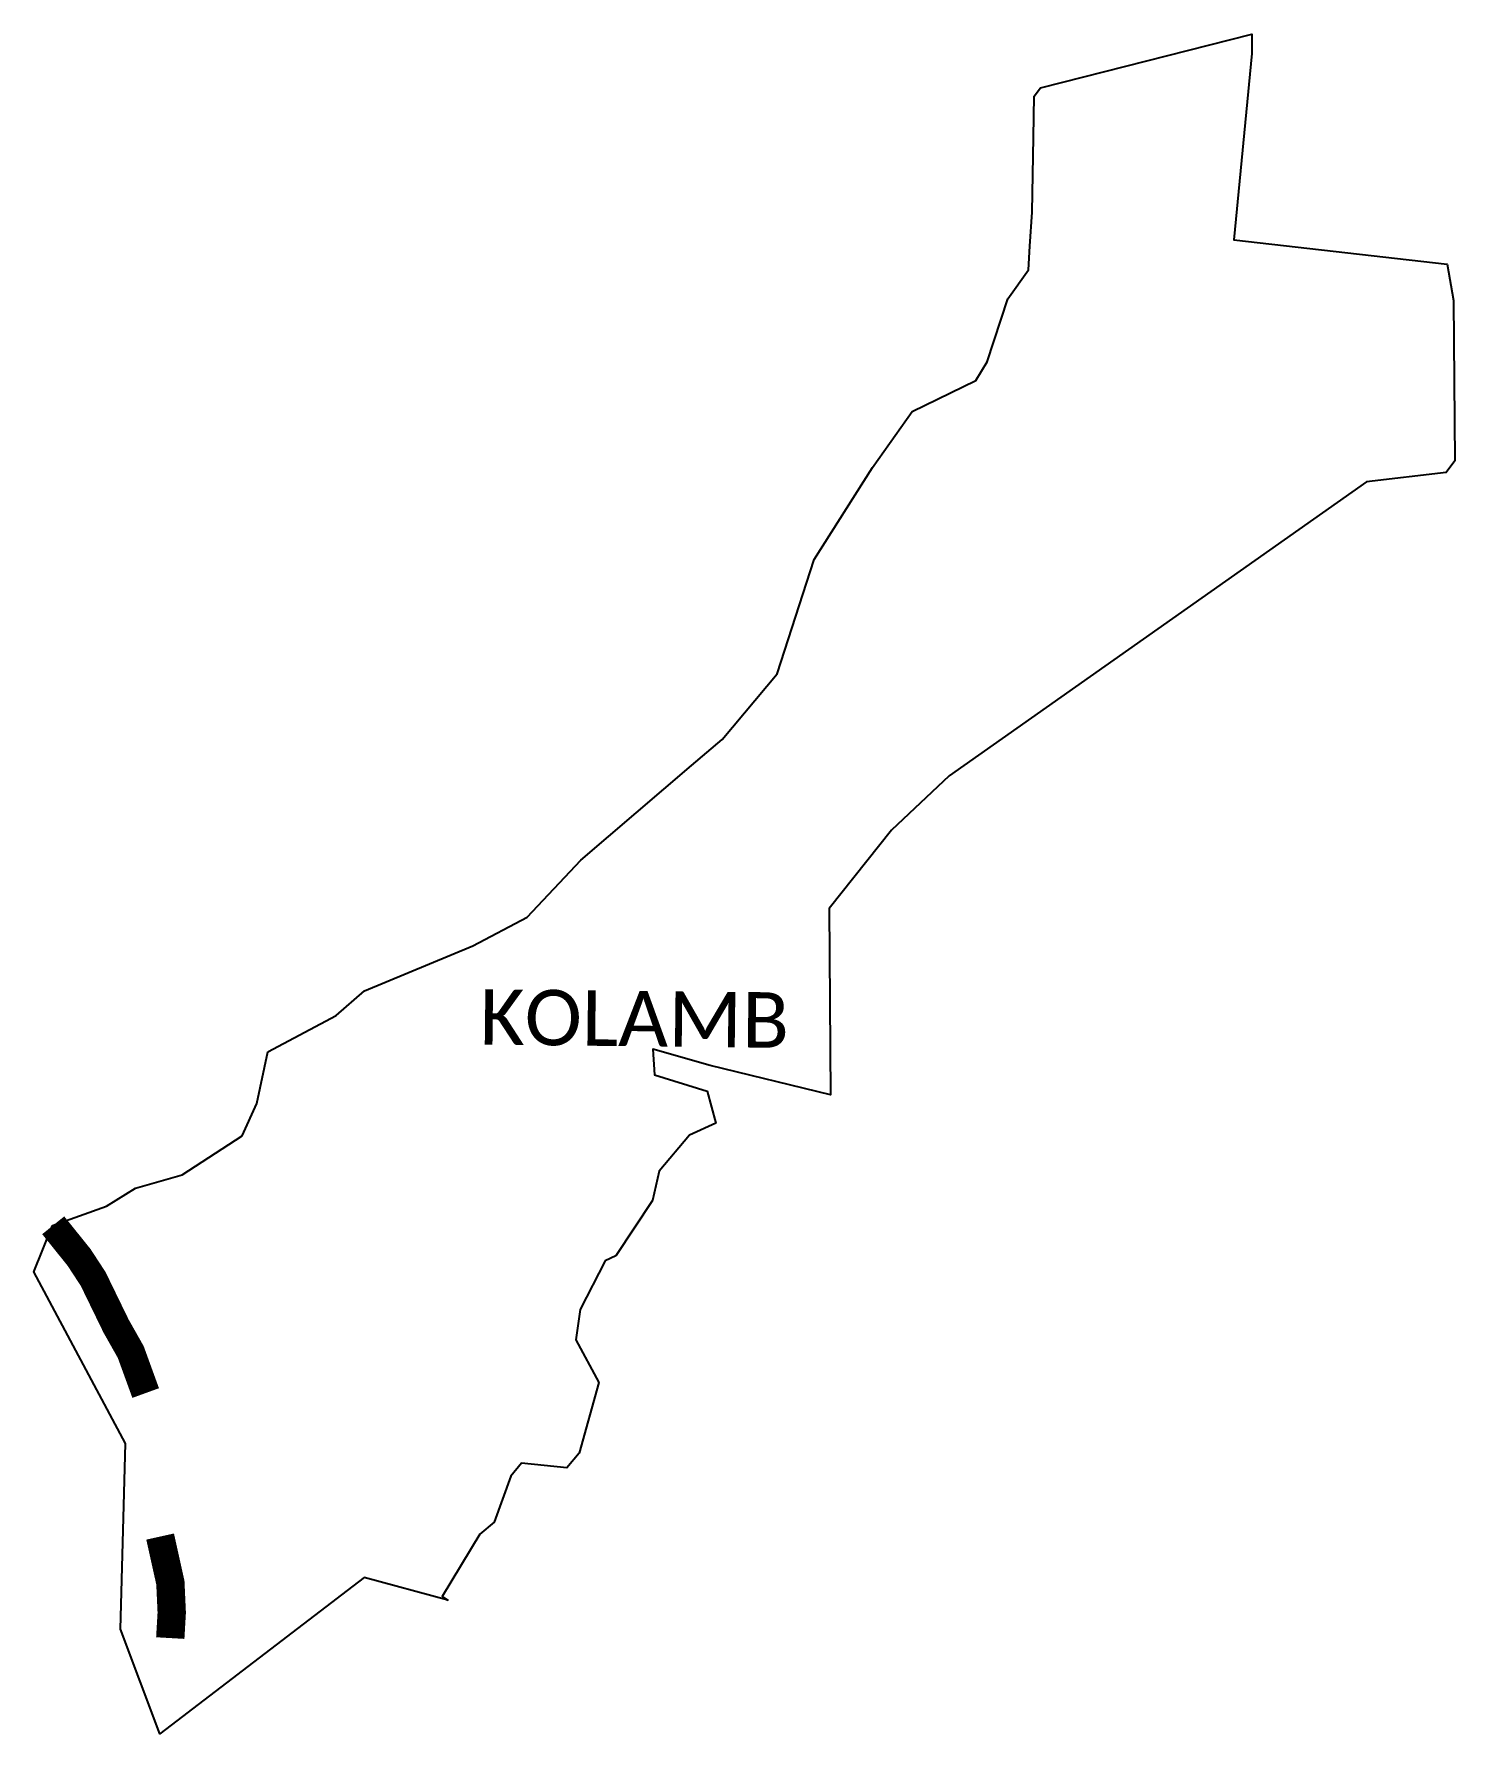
# Model space of a CAD drawing. Header units: metres. Extents: x 335632 to 338140, y 1777430 to 1780429.
import ezdxf

# ---------------------------------------------------------------- set-up
doc = ezdxf.new("R2010")
doc.units = ezdxf.units.M
doc.layers.add('NATURALLY PROTECTED', color=3, linetype='Continuous')
doc.layers.add('VILLAGE NAME', color=250, linetype='Continuous')

msp = doc.modelspace()

# ---------------------------------------------------------------- linework, layer by layer
at = {"color": 3}
msp.add_lwpolyline([(335664.6, 1778327), (335759.9, 1778361.3), (335811.6, 1778393.1), (335893.6, 1778416.6), (335999.6, 1778485.6), (336025.5, 1778542.3), (336045.2, 1778633.6), (336165.4, 1778697.8), (336215.6, 1778741.2), (336406.9, 1778820.5), (336502.5, 1778871.1), (336597.4, 1778971.5), (336792.9, 1779138.5), (336846.9, 1779184.6), (336944.2, 1779300.6), (337009.5, 1779502.1), (337112.1, 1779664.3), (337182.4, 1779763.4), (337294.8, 1779818.1), (337314.8, 1779850.7), (337351, 1779962.1), (337387.5, 1780013.1), (337390.2, 1780055), (337394.2, 1780114.8), (337396.4, 1780247.6), (337397.6, 1780319.7), (337408.9, 1780334.2), (337781.9, 1780429.3), (337781.6, 1780394.9), (337749.8, 1780065.9), (338126.7, 1780023), (338137.7, 1779959.3), (338140.4, 1779676.3), (338125, 1779655.5), (337984.3, 1779639.3), (337247.7, 1779120.4), (337145.7, 1779024.9), (337035.6, 1778886.5), (337038, 1778557.8), (336825.6, 1778609.2), (336724.3, 1778638.1), (336727.6, 1778593.2), (336820.4, 1778564), (336835.9, 1778507.5), (336789, 1778486.3), (336735.6, 1778422.7), (336724, 1778371.5), (336659.3, 1778273.8), (336640.1, 1778264.9), (336596.2, 1778179), (336588.6, 1778125.3), (336629, 1778050.1), (336594.7, 1777925.7), (336572.4, 1777899.3), (336492.7, 1777907.6), (336474, 1777885.1), (336444.3, 1777803.8), (336419.3, 1777782.3), (336352.9, 1777672.7), (336362.9, 1777666.1), (336214.7, 1777705.8), (335854.5, 1777430), (335785, 1777615.2), (335793.8, 1777942.3), (335632.1, 1778245.4), (335664.6, 1778327)], dxfattribs=at)
at = {"layer": 'NATURALLY PROTECTED', "color": 116, "true_color": 0x136734, "const_width": 50, "flags": 128}
for points in [[(335666.1, 1778327.5), (335678.2, 1778312.5), (335711.7, 1778270.9), (335736.6, 1778232.8), (335777.1, 1778149.6), (335803, 1778103.8), (335829.3, 1778031.5)], [(335854.8, 1777778.3), (335870.6, 1777707.3), (335872.9, 1777696.9), (335875.3, 1777644.1), (335872.7, 1777599.2)]]:
    msp.add_lwpolyline(points, dxfattribs=at)

# ---------------------------------------------------------------- texts
at = {"layer": 'VILLAGE NAME', "insert": (336419.7, 1778744.2), "char_height": 97.83, "attachment_point": 1, "rotation": 359.3742}
msp.add_mtext_dynamic_manual_height_columns('{\\fCalibri|b0|i0|c0|p34;KOLAMB}', width=965.367, gutter_width=489.2, heights=[0], dxfattribs=at)

doc.saveas('drawing.dxf')
